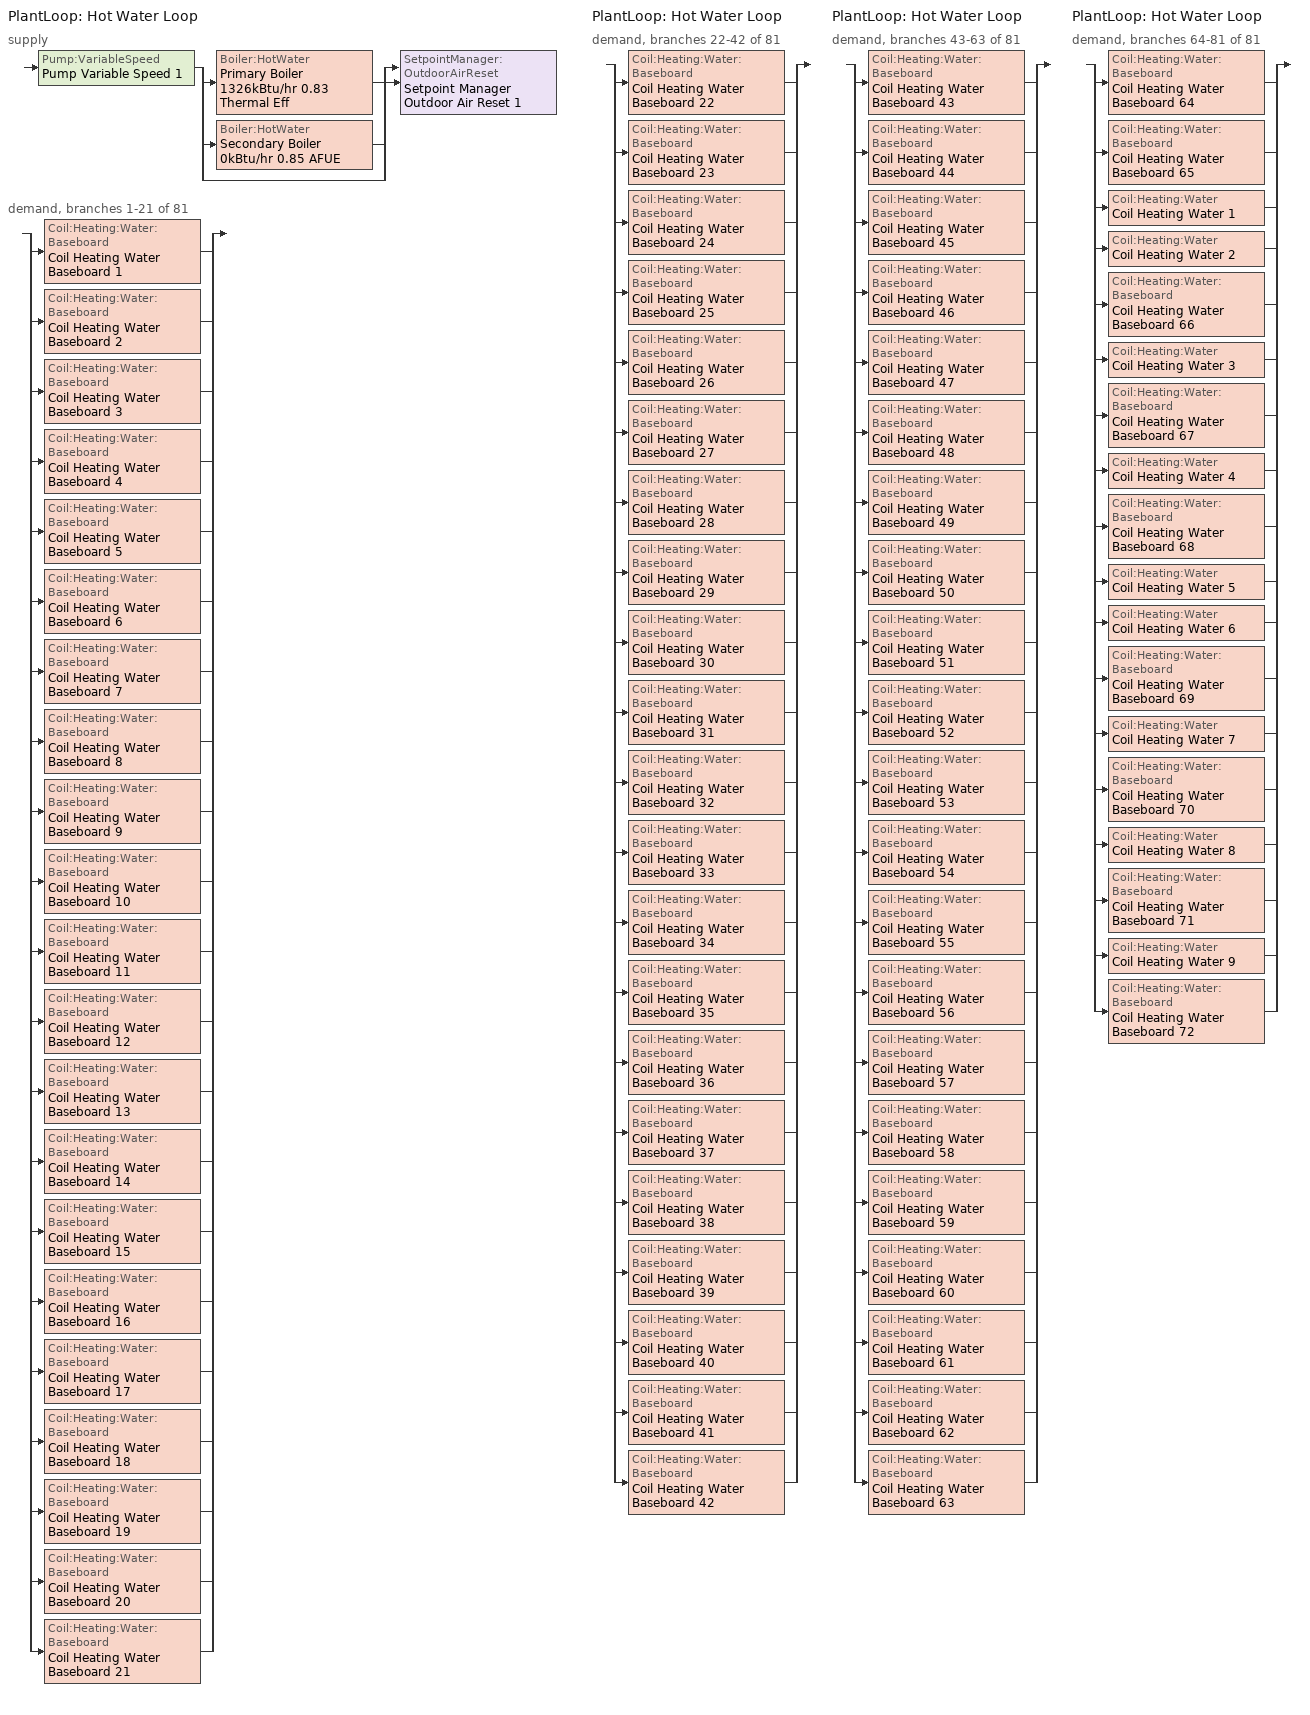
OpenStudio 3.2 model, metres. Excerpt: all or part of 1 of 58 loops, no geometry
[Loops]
PlantLoop 'Hot Water Loop'
 supply: Pump:VariableSpeed 'Pump Variable Speed 1' > split
  | Boiler:HotWater 'Primary Boiler 1326kBtu/hr 0.83 Thermal Eff'
  | Boiler:HotWater 'Secondary Boiler 0kBtu/hr 0.85 AFUE'
  | bypass
  join > SetpointManager:OutdoorAirReset 'Setpoint Manager Outdoor Air Reset 1'
 demand, branches 1-21 of 81: split
  | Coil:Heating:Water:Baseboard 'Coil Heating Water Baseboard 1'
  | Coil:Heating:Water:Baseboard 'Coil Heating Water Baseboard 2'
  | Coil:Heating:Water:Baseboard 'Coil Heating Water Baseboard 3'
  | Coil:Heating:Water:Baseboard 'Coil Heating Water Baseboard 4'
  | Coil:Heating:Water:Baseboard 'Coil Heating Water Baseboard 5'
  | Coil:Heating:Water:Baseboard 'Coil Heating Water Baseboard 6'
  | Coil:Heating:Water:Baseboard 'Coil Heating Water Baseboard 7'
  | Coil:Heating:Water:Baseboard 'Coil Heating Water Baseboard 8'
  | Coil:Heating:Water:Baseboard 'Coil Heating Water Baseboard 9'
  | Coil:Heating:Water:Baseboard 'Coil Heating Water Baseboard 10'
  | Coil:Heating:Water:Baseboard 'Coil Heating Water Baseboard 11'
  | Coil:Heating:Water:Baseboard 'Coil Heating Water Baseboard 12'
  | Coil:Heating:Water:Baseboard 'Coil Heating Water Baseboard 13'
  | Coil:Heating:Water:Baseboard 'Coil Heating Water Baseboard 14'
  | Coil:Heating:Water:Baseboard 'Coil Heating Water Baseboard 15'
  | Coil:Heating:Water:Baseboard 'Coil Heating Water Baseboard 16'
  | Coil:Heating:Water:Baseboard 'Coil Heating Water Baseboard 17'
  | Coil:Heating:Water:Baseboard 'Coil Heating Water Baseboard 18'
  | Coil:Heating:Water:Baseboard 'Coil Heating Water Baseboard 19'
  | Coil:Heating:Water:Baseboard 'Coil Heating Water Baseboard 20'
  | Coil:Heating:Water:Baseboard 'Coil Heating Water Baseboard 21'
PlantLoop 'Hot Water Loop'
 demand, branches 22-42 of 81: split
  | Coil:Heating:Water:Baseboard 'Coil Heating Water Baseboard 22'
  | Coil:Heating:Water:Baseboard 'Coil Heating Water Baseboard 23'
  | Coil:Heating:Water:Baseboard 'Coil Heating Water Baseboard 24'
  | Coil:Heating:Water:Baseboard 'Coil Heating Water Baseboard 25'
  | Coil:Heating:Water:Baseboard 'Coil Heating Water Baseboard 26'
  | Coil:Heating:Water:Baseboard 'Coil Heating Water Baseboard 27'
  | Coil:Heating:Water:Baseboard 'Coil Heating Water Baseboard 28'
  | Coil:Heating:Water:Baseboard 'Coil Heating Water Baseboard 29'
  | Coil:Heating:Water:Baseboard 'Coil Heating Water Baseboard 30'
  | Coil:Heating:Water:Baseboard 'Coil Heating Water Baseboard 31'
  | Coil:Heating:Water:Baseboard 'Coil Heating Water Baseboard 32'
  | Coil:Heating:Water:Baseboard 'Coil Heating Water Baseboard 33'
  | Coil:Heating:Water:Baseboard 'Coil Heating Water Baseboard 34'
  | Coil:Heating:Water:Baseboard 'Coil Heating Water Baseboard 35'
  | Coil:Heating:Water:Baseboard 'Coil Heating Water Baseboard 36'
  | Coil:Heating:Water:Baseboard 'Coil Heating Water Baseboard 37'
  | Coil:Heating:Water:Baseboard 'Coil Heating Water Baseboard 38'
  | Coil:Heating:Water:Baseboard 'Coil Heating Water Baseboard 39'
  | Coil:Heating:Water:Baseboard 'Coil Heating Water Baseboard 40'
  | Coil:Heating:Water:Baseboard 'Coil Heating Water Baseboard 41'
  | Coil:Heating:Water:Baseboard 'Coil Heating Water Baseboard 42'
PlantLoop 'Hot Water Loop'
 demand, branches 43-63 of 81: split
  | Coil:Heating:Water:Baseboard 'Coil Heating Water Baseboard 43'
  | Coil:Heating:Water:Baseboard 'Coil Heating Water Baseboard 44'
  | Coil:Heating:Water:Baseboard 'Coil Heating Water Baseboard 45'
  | Coil:Heating:Water:Baseboard 'Coil Heating Water Baseboard 46'
  | Coil:Heating:Water:Baseboard 'Coil Heating Water Baseboard 47'
  | Coil:Heating:Water:Baseboard 'Coil Heating Water Baseboard 48'
  | Coil:Heating:Water:Baseboard 'Coil Heating Water Baseboard 49'
  | Coil:Heating:Water:Baseboard 'Coil Heating Water Baseboard 50'
  | Coil:Heating:Water:Baseboard 'Coil Heating Water Baseboard 51'
  | Coil:Heating:Water:Baseboard 'Coil Heating Water Baseboard 52'
  | Coil:Heating:Water:Baseboard 'Coil Heating Water Baseboard 53'
  | Coil:Heating:Water:Baseboard 'Coil Heating Water Baseboard 54'
  | Coil:Heating:Water:Baseboard 'Coil Heating Water Baseboard 55'
  | Coil:Heating:Water:Baseboard 'Coil Heating Water Baseboard 56'
  | Coil:Heating:Water:Baseboard 'Coil Heating Water Baseboard 57'
  | Coil:Heating:Water:Baseboard 'Coil Heating Water Baseboard 58'
  | Coil:Heating:Water:Baseboard 'Coil Heating Water Baseboard 59'
  | Coil:Heating:Water:Baseboard 'Coil Heating Water Baseboard 60'
  | Coil:Heating:Water:Baseboard 'Coil Heating Water Baseboard 61'
  | Coil:Heating:Water:Baseboard 'Coil Heating Water Baseboard 62'
  | Coil:Heating:Water:Baseboard 'Coil Heating Water Baseboard 63'
PlantLoop 'Hot Water Loop'
 demand, branches 64-81 of 81: split
  | Coil:Heating:Water:Baseboard 'Coil Heating Water Baseboard 64'
  | Coil:Heating:Water:Baseboard 'Coil Heating Water Baseboard 65'
  | Coil:Heating:Water 'Coil Heating Water 1'
  | Coil:Heating:Water 'Coil Heating Water 2'
  | Coil:Heating:Water:Baseboard 'Coil Heating Water Baseboard 66'
  | Coil:Heating:Water 'Coil Heating Water 3'
  | Coil:Heating:Water:Baseboard 'Coil Heating Water Baseboard 67'
  | Coil:Heating:Water 'Coil Heating Water 4'
  | Coil:Heating:Water:Baseboard 'Coil Heating Water Baseboard 68'
  | Coil:Heating:Water 'Coil Heating Water 5'
  | Coil:Heating:Water 'Coil Heating Water 6'
  | Coil:Heating:Water:Baseboard 'Coil Heating Water Baseboard 69'
  | Coil:Heating:Water 'Coil Heating Water 7'
  | Coil:Heating:Water:Baseboard 'Coil Heating Water Baseboard 70'
  | Coil:Heating:Water 'Coil Heating Water 8'
  | Coil:Heating:Water:Baseboard 'Coil Heating Water Baseboard 71'
  | Coil:Heating:Water 'Coil Heating Water 9'
  | Coil:Heating:Water:Baseboard 'Coil Heating Water Baseboard 72'
[PlantLoop]
Hot Water Loop: Fluid Type=Water; Glycol Concentration=0; Plant Loop Volume {m3}=Autocalculate; Load Distribution Scheme=Optimal
[Sizing:Plant]
Hot Water Loop: Loop Type=Heating; Design Loop Exit Temperature {C}=82; Loop Design Temperature Difference {deltaC}=16; Sizing Option=NonCoincident; Zone Timesteps in Averaging Window=1; Coincident Sizing Factor Mode=None
[Pump:VariableSpeed]
Pump Variable Speed 1: Motor Efficiency=0.865; Pump Control Type=Intermittent; Skin Loss Radiative Fraction=0.5; Design Power Sizing Method=PowerPerFlowPerPressure; Design Electric Power per Unit Flow Rate {W/(m3/s)}=348701.1; Design Shaft Power per Unit Flow Rate per Unit Head {W-s/m3-Pa}=1.45151; Design Minimum Flow Rate Fraction=0
[Boiler:HotWater] Fuel Type=NaturalGas; Normalized Boiler Efficiency Curve=BOILER-EFFFPLR-NECB2011; Water Outlet Upper Temperature Limit {C}=99; Parasitic Electric Load {W}=0; Sizing Factor=1
Name | Nominal Capacity {W} | Nominal Thermal Efficiency | Minimum Part Load Ratio | Boiler Flow Mode
Primary Boiler 1326kBtu/hr 0.83 Thermal Eff | 388466 | 0.83 | 0.25 | LeavingSetpointModulated
Secondary Boiler 0kBtu/hr 0.85 AFUE | 0.001 | 0.85 |  | ConstantFlow
[SetpointManager:OutdoorAirReset]
Setpoint Manager Outdoor Air Reset 1: Control Variable=Temperature; Setpoint at Outdoor Low Temperature {C}=82; Outdoor Low Temperature {C}=-16; Setpoint at Outdoor High Temperature {C}=60; Outdoor High Temperature {C}=0
[Coil:Heating:Water:Baseboard] Heating Design Capacity Method=HeatingDesignCapacity; Heating Design Capacity {W}=autosize; Heating Design Capacity Per Floor Area {W/m2}=0; Fraction of Autosized Heating Design Capacity=0.8
Coil Heating Water Baseboard 1; Coil Heating Water Baseboard 2; Coil Heating Water Baseboard 3; Coil Heating Water Baseboard 4; Coil Heating Water Baseboard 5; Coil Heating Water Baseboard 6; Coil Heating Water Baseboard 7; Coil Heating Water Baseboard 8; Coil Heating Water Baseboard 9; Coil Heating Water Baseboard 10; Coil Heating Water Baseboard 11; Coil Heating Water Baseboard 12; Coil Heating Water Baseboard 13; Coil Heating Water Baseboard 14; Coil Heating Water Baseboard 15; Coil Heating Water Baseboard 16; Coil Heating Water Baseboard 17; Coil Heating Water Baseboard 18; Coil Heating Water Baseboard 19; Coil Heating Water Baseboard 20; Coil Heating Water Baseboard 21; Coil Heating Water Baseboard 22; Coil Heating Water Baseboard 23; Coil Heating Water Baseboard 24; Coil Heating Water Baseboard 25; Coil Heating Water Baseboard 26; Coil Heating Water Baseboard 27; Coil Heating Water Baseboard 28; Coil Heating Water Baseboard 29; Coil Heating Water Baseboard 30; Coil Heating Water Baseboard 31; Coil Heating Water Baseboard 32; Coil Heating Water Baseboard 33; Coil Heating Water Baseboard 34; Coil Heating Water Baseboard 35; Coil Heating Water Baseboard 36; Coil Heating Water Baseboard 37; Coil Heating Water Baseboard 38; Coil Heating Water Baseboard 39; Coil Heating Water Baseboard 40; Coil Heating Water Baseboard 41; Coil Heating Water Baseboard 42; Coil Heating Water Baseboard 43; Coil Heating Water Baseboard 44; Coil Heating Water Baseboard 45; Coil Heating Water Baseboard 46; Coil Heating Water Baseboard 47; Coil Heating Water Baseboard 48; Coil Heating Water Baseboard 49; Coil Heating Water Baseboard 50; Coil Heating Water Baseboard 51; Coil Heating Water Baseboard 52; Coil Heating Water Baseboard 53; Coil Heating Water Baseboard 54; Coil Heating Water Baseboard 55; Coil Heating Water Baseboard 56; Coil Heating Water Baseboard 57; Coil Heating Water Baseboard 58; Coil Heating Water Baseboard 59; Coil Heating Water Baseboard 60; Coil Heating Water Baseboard 61; Coil Heating Water Baseboard 62; Coil Heating Water Baseboard 63; Coil Heating Water Baseboard 64; Coil Heating Water Baseboard 65; Coil Heating Water Baseboard 66; Coil Heating Water Baseboard 67; Coil Heating Water Baseboard 68; Coil Heating Water Baseboard 69; Coil Heating Water Baseboard 70; Coil Heating Water Baseboard 71; Coil Heating Water Baseboard 72
[ZoneHVAC:Baseboard:Convective:Water] Availability Schedule=Always On Discrete
Name | Heating Coil
Zone HVAC Baseboard Convective Water 1 | Coil Heating Water Baseboard 1
Zone HVAC Baseboard Convective Water 2 | Coil Heating Water Baseboard 2
Zone HVAC Baseboard Convective Water 3 | Coil Heating Water Baseboard 3
Zone HVAC Baseboard Convective Water 4 | Coil Heating Water Baseboard 4
Zone HVAC Baseboard Convective Water 5 | Coil Heating Water Baseboard 5
Zone HVAC Baseboard Convective Water 6 | Coil Heating Water Baseboard 6
Zone HVAC Baseboard Convective Water 7 | Coil Heating Water Baseboard 7
Zone HVAC Baseboard Convective Water 8 | Coil Heating Water Baseboard 8
Zone HVAC Baseboard Convective Water 9 | Coil Heating Water Baseboard 9
Zone HVAC Baseboard Convective Water 10 | Coil Heating Water Baseboard 10
Zone HVAC Baseboard Convective Water 11 | Coil Heating Water Baseboard 11
Zone HVAC Baseboard Convective Water 12 | Coil Heating Water Baseboard 12
Zone HVAC Baseboard Convective Water 13 | Coil Heating Water Baseboard 13
Zone HVAC Baseboard Convective Water 14 | Coil Heating Water Baseboard 14
Zone HVAC Baseboard Convective Water 15 | Coil Heating Water Baseboard 15
Zone HVAC Baseboard Convective Water 16 | Coil Heating Water Baseboard 16
Zone HVAC Baseboard Convective Water 17 | Coil Heating Water Baseboard 17
Zone HVAC Baseboard Convective Water 18 | Coil Heating Water Baseboard 18
Zone HVAC Baseboard Convective Water 19 | Coil Heating Water Baseboard 19
Zone HVAC Baseboard Convective Water 20 | Coil Heating Water Baseboard 20
Zone HVAC Baseboard Convective Water 21 | Coil Heating Water Baseboard 21
Zone HVAC Baseboard Convective Water 22 | Coil Heating Water Baseboard 22
Zone HVAC Baseboard Convective Water 23 | Coil Heating Water Baseboard 23
Zone HVAC Baseboard Convective Water 24 | Coil Heating Water Baseboard 24
Zone HVAC Baseboard Convective Water 25 | Coil Heating Water Baseboard 25
Zone HVAC Baseboard Convective Water 26 | Coil Heating Water Baseboard 26
Zone HVAC Baseboard Convective Water 27 | Coil Heating Water Baseboard 27
Zone HVAC Baseboard Convective Water 28 | Coil Heating Water Baseboard 28
Zone HVAC Baseboard Convective Water 29 | Coil Heating Water Baseboard 29
Zone HVAC Baseboard Convective Water 30 | Coil Heating Water Baseboard 30
Zone HVAC Baseboard Convective Water 31 | Coil Heating Water Baseboard 31
Zone HVAC Baseboard Convective Water 32 | Coil Heating Water Baseboard 32
Zone HVAC Baseboard Convective Water 33 | Coil Heating Water Baseboard 33
Zone HVAC Baseboard Convective Water 34 | Coil Heating Water Baseboard 34
Zone HVAC Baseboard Convective Water 35 | Coil Heating Water Baseboard 35
Zone HVAC Baseboard Convective Water 36 | Coil Heating Water Baseboard 36
Zone HVAC Baseboard Convective Water 37 | Coil Heating Water Baseboard 37
Zone HVAC Baseboard Convective Water 38 | Coil Heating Water Baseboard 38
Zone HVAC Baseboard Convective Water 39 | Coil Heating Water Baseboard 39
Zone HVAC Baseboard Convective Water 40 | Coil Heating Water Baseboard 40
Zone HVAC Baseboard Convective Water 41 | Coil Heating Water Baseboard 41
Zone HVAC Baseboard Convective Water 42 | Coil Heating Water Baseboard 42
Zone HVAC Baseboard Convective Water 43 | Coil Heating Water Baseboard 43
Zone HVAC Baseboard Convective Water 44 | Coil Heating Water Baseboard 44
Zone HVAC Baseboard Convective Water 45 | Coil Heating Water Baseboard 45
Zone HVAC Baseboard Convective Water 46 | Coil Heating Water Baseboard 46
Zone HVAC Baseboard Convective Water 47 | Coil Heating Water Baseboard 47
Zone HVAC Baseboard Convective Water 48 | Coil Heating Water Baseboard 48
Zone HVAC Baseboard Convective Water 49 | Coil Heating Water Baseboard 49
Zone HVAC Baseboard Convective Water 50 | Coil Heating Water Baseboard 50
Zone HVAC Baseboard Convective Water 51 | Coil Heating Water Baseboard 51
Zone HVAC Baseboard Convective Water 52 | Coil Heating Water Baseboard 52
Zone HVAC Baseboard Convective Water 53 | Coil Heating Water Baseboard 53
Zone HVAC Baseboard Convective Water 54 | Coil Heating Water Baseboard 54
Zone HVAC Baseboard Convective Water 55 | Coil Heating Water Baseboard 55
Zone HVAC Baseboard Convective Water 56 | Coil Heating Water Baseboard 56
Zone HVAC Baseboard Convective Water 57 | Coil Heating Water Baseboard 57
Zone HVAC Baseboard Convective Water 58 | Coil Heating Water Baseboard 58
Zone HVAC Baseboard Convective Water 59 | Coil Heating Water Baseboard 59
Zone HVAC Baseboard Convective Water 60 | Coil Heating Water Baseboard 60
Zone HVAC Baseboard Convective Water 61 | Coil Heating Water Baseboard 61
Zone HVAC Baseboard Convective Water 62 | Coil Heating Water Baseboard 62
Zone HVAC Baseboard Convective Water 63 | Coil Heating Water Baseboard 63
Zone HVAC Baseboard Convective Water 64 | Coil Heating Water Baseboard 64
Zone HVAC Baseboard Convective Water 65 | Coil Heating Water Baseboard 65
Zone HVAC Baseboard Convective Water 66 | Coil Heating Water Baseboard 66
Zone HVAC Baseboard Convective Water 67 | Coil Heating Water Baseboard 67
Zone HVAC Baseboard Convective Water 68 | Coil Heating Water Baseboard 68
Zone HVAC Baseboard Convective Water 69 | Coil Heating Water Baseboard 69
Zone HVAC Baseboard Convective Water 70 | Coil Heating Water Baseboard 70
Zone HVAC Baseboard Convective Water 71 | Coil Heating Water Baseboard 71
Zone HVAC Baseboard Convective Water 72 | Coil Heating Water Baseboard 72
[Coil:Heating:Water] Availability Schedule=Always On Discrete
Coil Heating Water 1; Coil Heating Water 2; Coil Heating Water 3; Coil Heating Water 4; Coil Heating Water 5; Coil Heating Water 6; Coil Heating Water 7; Coil Heating Water 8; Coil Heating Water 9
[Controller:WaterCoil] Action=Normal; Controller Convergence Tolerance {deltaC}=0.0001; Minimum Actuated Flow {m3/s}=0
Name | Water Coil
Controller Water Coil 1 | Coil Heating Water 1
Controller Water Coil 3 | Coil Heating Water 2
Controller Water Coil 4 | Coil Heating Water 3
Controller Water Coil 5 | Coil Heating Water 4
Controller Water Coil 6 | Coil Heating Water 5
Controller Water Coil 8 | Coil Heating Water 6
Controller Water Coil 9 | Coil Heating Water 7
Controller Water Coil 10 | Coil Heating Water 8
Controller Water Coil 11 | Coil Heating Water 9
[Schedule:Constant]
Always On Discrete: Value=1
[Curve:Cubic]
BOILER-EFFFPLR-NECB2011: Coefficient1 Constant=0.3831; Coefficient2 x=2.0567; Coefficient3 x**2=-2.6469; Coefficient4 x**3=1.2148; Minimum Value of x=0; Maximum Value of x=1
